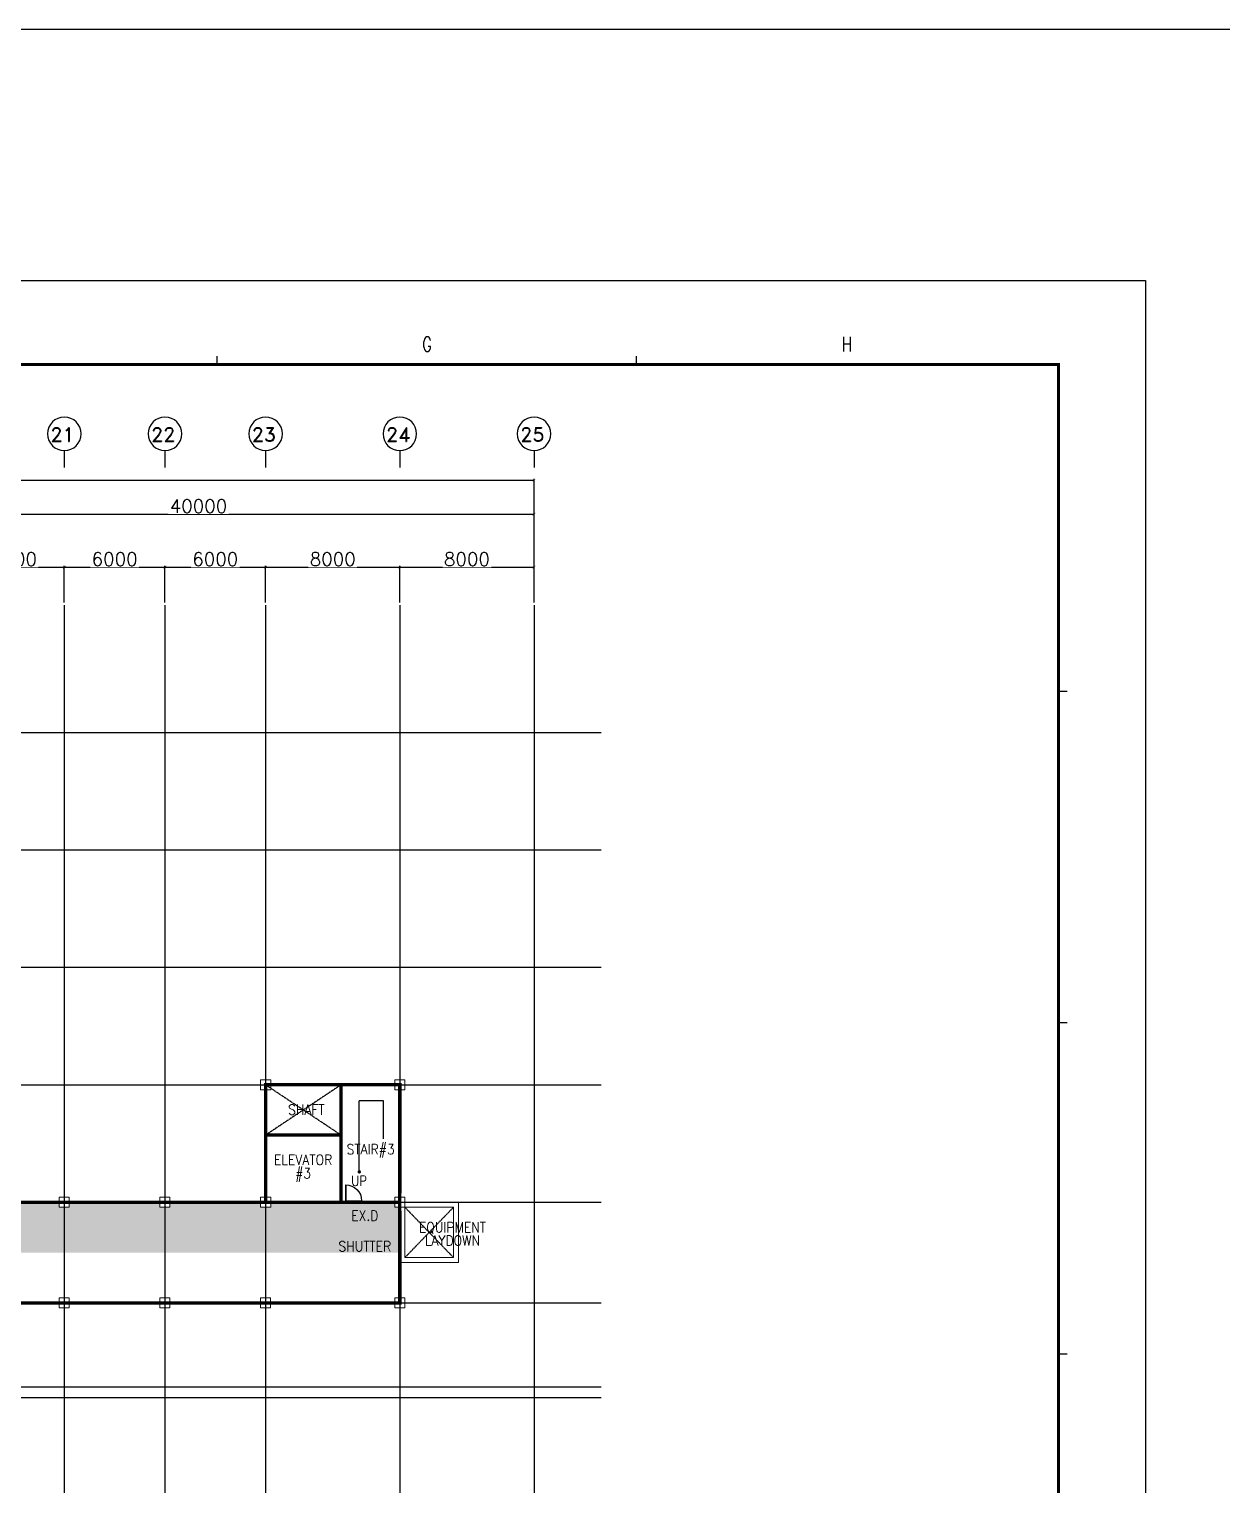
# Model space of a CAD drawing. Header units: millimetres. Extents: x -232466 to 860779, y -177975 to 311634.
# Drawn here: x 556980 to 628075, y 224862 to 311634 of the extents above; entities that cross this region are included whole.
import ezdxf
from ezdxf.enums import TextEntityAlignment as Align

# ---------------------------------------------------------------- set-up
doc = ezdxf.new("R2010")
doc.units = ezdxf.units.MM
doc.linetypes.add('AXES', pattern=[50.8, 31.75, -6.35, 6.35, -6.35])
doc.linetypes.add('CENTER', pattern=[2, 1.25, -0.25, 0.25, -0.25])
for name, color, linetype, lineweight in [('0 외형선', 3, 'Continuous', 25), ('COLUMN', 2, 'Continuous', 9), ('TEXT', 7, 'Continuous', 15), ('WALL', 7, 'Continuous', 9)]:
    doc.layers.add(name, color=color, linetype=linetype, lineweight=lineweight)
for name, color, linetype in [('Center Line', 1, 'CENTER'), ('dim', 7, 'Continuous'), ('DOOR', 4, 'Continuous'), ('G', 3, 'Continuous'), ('LED', 7, 'Continuous'), ('SYM', 7, 'Continuous'), ('TITLEBOX', 7, 'Continuous')]:
    doc.layers.add(name, color=color, linetype=linetype)
doc.styles.add('ROMAND', font='romand')
doc.styles.add('RomanS', font='romans.shx')
doc.styles.add('TBOX', font='romans.shx')
doc.dimstyles.new('HYUNDAI', dxfattribs={"dimscale": 120, "dimtxt": 3, "dimasz": 3, "dimexe": 1, "dimexo": 2, "dimgap": 1, "dimtad": 1, "dimdec": 0, "dimdsep": 46, "dimtxsty": 'RomanS', "dimcen": 0, "dimclrd": 256, "dimclre": 256, "dimclrt": 3, "dimadec": 0, "dimazin": 0, "dimtfac": 1, "dimtdec": 0, "dimtix": 1, "dimtmove": 2, "dimatfit": 3, "dimfxl": 1, "dimtvp": 1, "dimtolj": 1, "dimarcsym": 0})

# ---------------------------------------------------------------- blocks, each defined once
blk = doc.blocks.new('_ArchTick')
at = {"color": 0, "linetype": 'ByBlock', "const_width": 0.15}
blk.add_lwpolyline([(-0.5, -0.5), (0.5, 0.5)], dxfattribs=at)
blk = doc.blocks.new('*D861')
at = {"layer": 'Defpoints', "color": 0}
for p in [(587077, 284742), (446777, 277298), (587077, 277298)]:
    blk.add_point(p, dxfattribs=at)
at = {"layer": 'dim', "lineweight": -2}
for p, q in [((446777, 277458), (446777, 284822)), ((446777, 284742), (587077, 284742)), ((587077, 277458), (587077, 284822))]:
    blk.add_line(p, q, dxfattribs=at)
at = {"layer": 'dim', "lineweight": -2, "xscale": 160, "yscale": 160, "zscale": 160, "rotation": 180}
blk.add_blockref('_ArchTick', (446777, 284742), dxfattribs=at)
at = {"layer": 'dim', "lineweight": -2, "xscale": 160, "yscale": 160, "zscale": 160}
blk.add_blockref('_ArchTick', (587077, 284742), dxfattribs=at)
at = {"layer": 'dim', "color": 0, "insert": (516927, 285222), "char_height": 800, "attachment_point": 5, "style": 'RomanS', "bg_fill": 3, "box_fill_scale": 1.1, "bg_fill_color": 257, "bg_fill_transparency": 0}
blk.add_mtext('\\A1;140300', dxfattribs=at)
blk = doc.blocks.new('*D887')
at = {"layer": 'Defpoints', "color": 0}
for p in [(559077, 279561), (553077, 277298), (559077, 277298)]:
    blk.add_point(p, dxfattribs=at)
at = {"layer": 'dim', "lineweight": -2}
for p, q in [((553077, 277458), (553077, 279641)), ((553077, 279561), (559077, 279561)), ((559077, 277458), (559077, 279641))]:
    blk.add_line(p, q, dxfattribs=at)
at = {"layer": 'dim', "lineweight": -2, "xscale": 160, "yscale": 160, "zscale": 160, "rotation": 180}
blk.add_blockref('_ArchTick', (553077, 279561), dxfattribs=at)
at = {"layer": 'dim', "lineweight": -2, "xscale": 160, "yscale": 160, "zscale": 160}
blk.add_blockref('_ArchTick', (559077, 279561), dxfattribs=at)
at = {"layer": 'dim', "color": 0, "insert": (556077, 280041), "char_height": 800, "attachment_point": 5, "style": 'RomanS', "bg_fill": 3, "box_fill_scale": 1.1, "bg_fill_color": 257, "bg_fill_transparency": 0}
blk.add_mtext('\\A1;\\H0.025x;\\H40x;6000', dxfattribs=at)
blk = doc.blocks.new('*D888')
at = {"layer": 'Defpoints', "color": 0}
for p in [(565077, 279561), (559077, 277298), (565077, 277298)]:
    blk.add_point(p, dxfattribs=at)
at = {"layer": 'dim', "lineweight": -2}
for p, q in [((559077, 277458), (559077, 279641)), ((559077, 279561), (565077, 279561)), ((565077, 277458), (565077, 279641))]:
    blk.add_line(p, q, dxfattribs=at)
at = {"layer": 'dim', "lineweight": -2, "xscale": 160, "yscale": 160, "zscale": 160, "rotation": 180}
blk.add_blockref('_ArchTick', (559077, 279561), dxfattribs=at)
at = {"layer": 'dim', "lineweight": -2, "xscale": 160, "yscale": 160, "zscale": 160}
blk.add_blockref('_ArchTick', (565077, 279561), dxfattribs=at)
at = {"layer": 'dim', "color": 0, "insert": (562077, 280041), "char_height": 800, "attachment_point": 5, "style": 'RomanS', "bg_fill": 3, "box_fill_scale": 1.1, "bg_fill_color": 257, "bg_fill_transparency": 0}
blk.add_mtext('\\A1;\\H0.025x;\\H40x;6000', dxfattribs=at)
blk = doc.blocks.new('*D889')
at = {"layer": 'Defpoints', "color": 0}
for p in [(571077, 279561), (565077, 277298), (571077, 277298)]:
    blk.add_point(p, dxfattribs=at)
at = {"layer": 'dim', "lineweight": -2}
for p, q in [((565077, 277458), (565077, 279641)), ((565077, 279561), (571077, 279561)), ((571077, 277458), (571077, 279641))]:
    blk.add_line(p, q, dxfattribs=at)
at = {"layer": 'dim', "lineweight": -2, "xscale": 160, "yscale": 160, "zscale": 160, "rotation": 180}
blk.add_blockref('_ArchTick', (565077, 279561), dxfattribs=at)
at = {"layer": 'dim', "lineweight": -2, "xscale": 160, "yscale": 160, "zscale": 160}
blk.add_blockref('_ArchTick', (571077, 279561), dxfattribs=at)
at = {"layer": 'dim', "color": 0, "insert": (568077, 280041), "char_height": 800, "attachment_point": 5, "style": 'RomanS', "bg_fill": 3, "box_fill_scale": 1.1, "bg_fill_color": 257, "bg_fill_transparency": 0}
blk.add_mtext('\\A1;\\H0.025x;\\H40x;6000', dxfattribs=at)
blk = doc.blocks.new('*D890')
at = {"layer": 'Defpoints', "color": 0}
for p in [(579077, 279561), (571077, 277298), (579077, 277298)]:
    blk.add_point(p, dxfattribs=at)
at = {"layer": 'dim', "lineweight": -2}
for p, q in [((571077, 277458), (571077, 279641)), ((571077, 279561), (579077, 279561)), ((579077, 277458), (579077, 279641))]:
    blk.add_line(p, q, dxfattribs=at)
at = {"layer": 'dim', "lineweight": -2, "xscale": 160, "yscale": 160, "zscale": 160, "rotation": 180}
blk.add_blockref('_ArchTick', (571077, 279561), dxfattribs=at)
at = {"layer": 'dim', "lineweight": -2, "xscale": 160, "yscale": 160, "zscale": 160}
blk.add_blockref('_ArchTick', (579077, 279561), dxfattribs=at)
at = {"layer": 'dim', "color": 0, "insert": (575077, 280041), "char_height": 800, "attachment_point": 5, "style": 'RomanS', "bg_fill": 3, "box_fill_scale": 1.1, "bg_fill_color": 257, "bg_fill_transparency": 0}
blk.add_mtext('\\A1;\\H0.025x;\\H40x;8000', dxfattribs=at)
blk = doc.blocks.new('*D891')
at = {"layer": 'Defpoints', "color": 0}
for p in [(587077, 282724), (547077, 277298), (587077, 277298)]:
    blk.add_point(p, dxfattribs=at)
at = {"layer": 'dim', "lineweight": -2}
for p, q in [((547077, 277458), (547077, 282804)), ((547077, 282724), (587077, 282724)), ((587077, 277458), (587077, 282804))]:
    blk.add_line(p, q, dxfattribs=at)
at = {"layer": 'dim', "lineweight": -2, "xscale": 160, "yscale": 160, "zscale": 160, "rotation": 180}
blk.add_blockref('_ArchTick', (547077, 282724), dxfattribs=at)
at = {"layer": 'dim', "lineweight": -2, "xscale": 160, "yscale": 160, "zscale": 160}
blk.add_blockref('_ArchTick', (587077, 282724), dxfattribs=at)
at = {"layer": 'dim', "color": 0, "insert": (567077, 283204), "char_height": 800, "attachment_point": 5, "style": 'RomanS', "bg_fill": 3, "box_fill_scale": 1.1, "bg_fill_color": 257, "bg_fill_transparency": 0}
blk.add_mtext('\\A1;40000', dxfattribs=at)
blk = doc.blocks.new('주열')
at = {"layer": 'SYM'}
blk.add_line((0, 600), (0, 0), dxfattribs=at)
blk.add_circle((0, 1200), 600, dxfattribs=at)
blk = doc.blocks.new('*D929')
at = {"layer": 'Defpoints', "color": 0}
for p in [(587077, 279561), (579077, 277298), (587077, 277298)]:
    blk.add_point(p, dxfattribs=at)
at = {"layer": 'dim', "lineweight": -2}
for p, q in [((579077, 277458), (579077, 279641)), ((579077, 279561), (587077, 279561)), ((587077, 277458), (587077, 279641))]:
    blk.add_line(p, q, dxfattribs=at)
at = {"layer": 'dim', "lineweight": -2, "xscale": 160, "yscale": 160, "zscale": 160, "rotation": 180}
blk.add_blockref('_ArchTick', (579077, 279561), dxfattribs=at)
at = {"layer": 'dim', "lineweight": -2, "xscale": 160, "yscale": 160, "zscale": 160}
blk.add_blockref('_ArchTick', (587077, 279561), dxfattribs=at)
at = {"layer": 'dim', "color": 0, "insert": (583077, 280041), "char_height": 800, "attachment_point": 5, "style": 'RomanS', "bg_fill": 3, "box_fill_scale": 1.1, "bg_fill_color": 257, "bg_fill_transparency": 0}
blk.add_mtext('\\A1;\\H0.025x;\\H40x;8000', dxfattribs=at)
blk = doc.blocks.new('column600')
at = {"layer": 'COLUMN', "linetype": 'Continuous'}
blk.add_lwpolyline([(-300, -300), (300, -300), (300, 300), (-300, 300)], close=True, dxfattribs=at)
blk = doc.blocks.new('SD1')
at = {"color": 8}
for p, q in [((-55, 200), (-975, 200)), ((-955, 155), (-45, 155))]:
    blk.add_line(p, q, dxfattribs=at)
for points in [[(-25, 1150), (-25, 200), (-55, 200), (-55, 1150)], [(-1000, 180), (-1000, 200), (-975, 200), (-975, 155), (-955, 155), (-955, 95), (-975, 50), (-1000, 50), (-1000, 70)], [(0, 180), (0, 200), (-25, 200), (-25, 155), (-45, 155), (-45, 95), (-25, 50), (0, 50), (0, 70)]]:
    blk.add_lwpolyline(points)
blk.add_arc((-25, 200), 950, 90, 180)

msp = doc.modelspace()

# ---------------------------------------------------------------- hatches: boundary and pattern name
at = {"layer": 'WALL'}
h = msp.add_hatch(dxfattribs=at)
h.set_pattern_fill('DOTS', color=0, scale=250)
h.set_pattern_definition([(0, (-104547.3, 0), (198.4375, 396.875), [0, -396.875])])
h.paths.add_polyline_path([(571076.7, 238712.1), (571076.7, 241411.3), (571378.1, 241411.3), (571378.1, 241712.1), (575576.8, 241712.1), (575867.3, 241712.1), (576777.3, 241712.1), (578778.1, 241712.1), (578778.1, 241411.3), (579076, 241411.3), (579076.3, 238712.1)])
h.paths.add_polyline_path([(522426.7, 241411.3), (522726.6, 241411.3), (522726.6, 241711.3), (528126.6, 241711.3), (528126.6, 241411.3), (528426.7, 241411.3), (528426.7, 238712.1), (522426.7, 238712.1), (522426.7, 239234.4), (522429.5, 239235.7), (522489.5, 239235.7), (522489.5, 239215.7), (522534.5, 239215.7), (523509.5, 239215.7), (523509.5, 239255.7), (523508.6, 239255.7, 0.4022445), (522534.5, 240190.7, 0.4022445), (523508.6, 241125.7), (523509.5, 241125.7), (523509.5, 241165.7), (522534.5, 241165.7), (522489.5, 241165.7), (522489.5, 241145.7), (522429.5, 241145.7), (522426.7, 241146.9)])
h.paths.add_polyline_path([(534426.7, 238712.1), (534426.7, 240242.4), (534456.7, 240242.4), (534456.7, 240222.4), (534501.7, 240222.4, 0.4049927), (535451.2, 241142.4, 0.0078962), (535451.7, 241172.4), (534501.7, 241172.4), (534456.7, 241172.4), (534456.7, 241152.4), (534426.7, 241152.4), (534426.7, 241411.3), (534726.6, 241411.3), (534726.6, 241712.1), (540126.6, 241712.1), (540126.6, 241411.3), (540426.7, 241411.3), (540426.7, 238712.1)])
h.paths.add_polyline_path([(547076.7, 238712.1), (547076.7, 241411.3), (547376.6, 241411.3), (547376.6, 241712.1), (552776.6, 241712.1), (552776.6, 241411.3), (553076.7, 241411.3), (553076.7, 238712.1)])
h.paths.add_polyline_path([(559076.7, 238712.1), (559076.7, 241411.3), (559376.6, 241411.3), (559376.6, 241712.1), (564776.6, 241712.1), (564776.6, 241411.3), (565076.7, 241411.3), (565076.7, 238712.1)])
h.paths.add_polyline_path([(516426.7, 238712.1), (516426.7, 241411.3), (516726.6, 241411.3), (516726.6, 241712.1), (522126.6, 241712.1), (522126.6, 241411.3), (522426.6, 241411.3), (522426.6, 241146.9), (522426.7, 239234.4), (522426.7, 238712.1), (517627.2, 238712.1), (516717.2, 238712.1)])
h.paths.add_polyline_path([(528426.7, 238712.1), (528426.7, 241411.3), (528726.6, 241411.3), (528726.6, 241711.3), (534126.6, 241711.3), (534126.6, 241411.3), (534426.6, 241411.3), (534426.6, 241152.4), (534426.7, 240242.4), (534426.7, 238712.1)])
h.paths.add_polyline_path([(540426.7, 238712.1), (540426.7, 241411.3), (540726.6, 241411.3), (540726.6, 241712.1), (546126.6, 241712.1), (546126.6, 241411.3), (546426.7, 241411.3), (546426.7, 238712.1)])
h.paths.add_polyline_path([(553076.7, 238712.1), (553076.7, 241411.3), (553376.6, 241411.3), (553376.6, 241712.1), (558776.6, 241712.1), (558776.6, 241411.3), (559076.7, 241411.3), (559076.7, 238712.1)])
h.paths.add_polyline_path([(565076.7, 238712.1), (565076.7, 241411.3), (565376.6, 241411.3), (565376.6, 241712.1), (570778.1, 241712.1), (570778.1, 241411.3), (571076.7, 241411.3), (571076.7, 238712.1)])
h.paths.add_polyline_path([(547076.7, 238712.1), (547076.7, 241411.3), (546426.7, 241411.3), (546426.7, 238712.1)])
h.paths.add_polyline_path([(517422.3, 240493.5), (517422.3, 239593.5), (521610.3, 239593.5), (521610.3, 240493.5)], flags=24)
h.paths.add_polyline_path([(576031.2, 241358.3), (576031.2, 240458.3), (577951.2, 240458.3), (577951.2, 241358.3)], flags=24)
h.paths.add_polyline_path([(516559.3, 239670.6), (516559.3, 238770.6), (518479.3, 238770.6), (518479.3, 239670.6)], flags=24)
h.paths.add_polyline_path([(575169.9, 239532.6), (575169.9, 238632.6), (578812.5, 238632.6), (578812.5, 239532.6)], flags=24)
h.paths.add_polyline_path([(523304, 240735.5), (523304, 239835.5), (525224, 239835.5), (525224, 240735.5)], flags=24)
h.paths.add_polyline_path([(534722, 239848), (534722, 238948), (537387.2, 238948), (537387.2, 239848)], flags=24)

# ---------------------------------------------------------------- linework, layer by layer
for p, q in [((576659.3, 243518.2), (576659.3, 247757.4)), ((578104.3, 247757.4), (576659.3, 247757.4)), ((578104.3, 245498.2), (578104.3, 247757.4))]:
    msp.add_line(p, q)
msp.add_lwpolyline([(578104.3, 245498.2, 0, 160, 0), (578104.3, 245978.2, 0, 0, 0), (578104.3, 245498.2, 0, 0, 0)], format="xyseb")
at = {"layer": '0 외형선', "linetype": 'Continuous', "const_width": 200}
for points in [[(571076.7, 248711.3), (575576.8, 248712.1), (575576.8, 245713), (571076.8, 245713)], [(579076.7, 248711.3), (579076, 241712.1), (575576.8, 241712.1), (575576.8, 248712.1)], [(571076.8, 245712.2), (575576.8, 245712.2), (575576.8, 241712.1), (571076.8, 241712.1)], [(579076, 241711.3), (528426.6, 241711.3), (528426.6, 230710.5), (534426.6, 230711.3), (534426.6, 235711.3), (579076.6, 235712.1)]]:
    msp.add_lwpolyline(points, close=True, dxfattribs=at)
at = {"layer": 'Center Line', "linetype": 'AXES'}
for p, q in [((435355.3, 269712.1), (591076.7, 269712.1)), ((435355.3, 262712.1), (591076.7, 262712.1)), ((435355.3, 255712.1), (591076.7, 255712.1)), ((435355.3, 248712.1), (591076.7, 248712.1)), ((575576.8, 248712.1), (571076.8, 245713)), ((571076.8, 248712.1), (575576.8, 245713)), ((435355.3, 241712.1), (591076.7, 241712.1)), ((582278.1, 241411.3), (579378.1, 238411.3)), ((579378.1, 241411.3), (582278.1, 238411.3)), ((435355.3, 235712.1), (591076.7, 235712.1)), ((435355.3, 230712.1), (591076.7, 230712.1)), ((435355.3, 230062.1), (591076.7, 230062.1))]:
    msp.add_line(p, q, dxfattribs=at)
at = {"layer": 'COLUMN', "linetype": 'Continuous'}
for points in [[(579076, 241712.1), (582578.1, 241711.3), (582578.1, 238111.3), (579078.1, 238111.3)], [(579378.1, 241411.3), (582278.1, 241411.3), (582278.1, 238411.3), (579378.1, 238411.3)]]:
    msp.add_lwpolyline(points, close=True, dxfattribs=at)
at = {"layer": 'LED', "const_width": 100}
msp.add_lwpolyline([(576610.6, 243529.7, 1), (576708, 243506.8, 1)], format="xyb", close=True, dxfattribs=at)
at = {"layer": 'TITLEBOX', "color": 4, "linetype": 'Continuous'}
for p, q in [((568187.9, 291645.3), (568187.9, 292145.3)), ((568187.9, 291645.3), (568187.9, 292145.3)), ((593187.9, 291645.3), (593187.9, 292145.3)), ((593187.9, 291645.3), (593187.9, 292145.3)), ((618843.6, 272145.3), (618343.6, 272145.3)), ((618843.6, 252395.3), (618343.6, 252395.3)), ((618843.6, 232645.3), (618343.6, 232645.3))]:
    msp.add_line(p, q, dxfattribs=at)
at = {"layer": 'TITLEBOX', "color": 7}
msp.add_lwpolyline([(413278.6, 296645.3), (623528.6, 296645.3), (623528.6, 148145.3), (413278.6, 148145.3)], close=True, dxfattribs=at)
at = {"layer": 'TITLEBOX', "color": 4, "const_width": 175}
msp.add_lwpolyline([(418278.6, 291645.3), (618343.6, 291645.3), (618343.6, 153916.7), (418278.6, 153916.7)], close=True, dxfattribs=at)

# ---------------------------------------------------------------- block references
at = {"layer": 'COLUMN', "linetype": 'Continuous'}
for p in [(571078.1, 248711.3), (579078.1, 248711.3), (559076.6, 241711.3), (565076.6, 241711.3), (571078.1, 241711.3), (579078.1, 241711.3), (559074, 235710.5), (559076.6, 235712.1), (565075.1, 235710.5), (565076.6, 235712.1), (571075.8, 235710.5), (571076.6, 235712.1), (579075.4, 235710.5), (579076.6, 235712.1)]:
    msp.add_blockref('column600', p, dxfattribs=at)
at = {"layer": 'DOOR', "xscale": -1, "rotation": 359.9999999999997}
msp.add_blockref('SD1', (575822.3, 241596.5), dxfattribs=at)

# ---------------------------------------------------------------- texts
at = {"layer": 'G', "color": 3, "style": 'RomanS', "width": 0.9}
for s, p in [('SHAFT', (573505.2, 247225)), ('STAIR#3', (577335.1, 244824.2)), ('ELEVATOR', (573314, 244237.2)), ('#3', (573314, 243387.2))]:
    msp.add_text(s, height=600, dxfattribs=at).set_placement(p, align=Align.MIDDLE)
at = {"layer": 'SYM', "style": 'ROMAND'}
for s, p in [('21', (558254.2, 287049)), ('22', (564254.2, 287049)), ('23', (570254.2, 287049)), ('24', (578254.2, 287049)), ('25', (586254.2, 287049))]:
    msp.add_text(s, height=840.88, dxfattribs=at).set_placement(p)
at = {"layer": 'TEXT', "color": 0, "linetype": 'Continuous', "style": 'RomanS', "width": 0.85}
msp.add_text('UP', height=600, dxfattribs=at).set_placement((576177.2, 242684.7))
at = {"layer": 'TEXT', "color": 7, "style": 'RomanS', "width": 0.9}
for s, p in [('EX.D', (576991.2, 240908.3)), ('EQUIPMENT', (582213.1, 240183.8)), ('LAYDOWN', (582213.1, 239423.2)), ('SHUTTER', (576991.2, 239082.6))]:
    msp.add_text(s, height=600, dxfattribs=at).set_placement(p, align=Align.MIDDLE)
at = {"layer": 'TITLEBOX', "color": 4, "linetype": 'Continuous', "style": 'TBOX', "width": 0.75}
for s, p in [('G', (580405.4, 292411.7)), ('H', (605405.4, 292411.7))]:
    msp.add_text(s, height=875, dxfattribs=at).set_placement(p)

# ---------------------------------------------------------------- next in the draw order: dimensions: what is measured, and where the dimension line sits
at = {"layer": 'dim'}
dim = msp.add_linear_dim(base=(587076.7, 284742.5), p1=(446776.7, 277297.7), p2=(587076.7, 277297.7), dimstyle='HYUNDAI', override={"dimscale": 80, "dimtxt": 10, "dimasz": 2, "dimpost": '\\X', "dimblk1": 'ArchTick', "dimblk2": 'ArchTick', "dimsah": 1, "dimclrt": 0, "dimtfill": 1, "dimtfillclr": 0}, dxfattribs=at)
dim.commit()
dim.dimension.update_dxf_attribs({"geometry": '*D861', "text_midpoint": (516926.7, 285222.5)})

# ---------------------------------------------------------------- next in the draw order: linework, layer by layer
at = {"layer": 'Center Line', "linetype": 'AXES'}
for p, q in [((559076.7, 277297.7), (559076.7, 194123.5)), ((565076.7, 277297.7), (565076.7, 194123.5)), ((571076.7, 277297.7), (571076.7, 194123.5)), ((579076.7, 277297.7), (579076.7, 194123.5))]:
    msp.add_line(p, q, dxfattribs=at)

# ---------------------------------------------------------------- next in the draw order: block references
at = {"layer": 'SYM', "xscale": -1.666666666666667, "yscale": 1.666666666666667, "zscale": 1.666666666666667, "rotation": 359.9999999999999}
for p in [(559076.7, 285509.5), (565076.7, 285509.5), (571076.7, 285509.5), (579076.7, 285509.5), (587076.7, 285509.5)]:
    msp.add_blockref('주열', p, dxfattribs=at)

# ---------------------------------------------------------------- next in the draw order: dimensions: what is measured, and where the dimension line sits
at = {"layer": 'dim'}
dim = msp.add_linear_dim(base=(559076.7, 279560.7), p1=(553076.7, 277297.7), p2=(559076.7, 277297.7), text='\\H0.025x;\\H40x;<>', dimstyle='HYUNDAI', override={"dimscale": 80, "dimtxt": 10, "dimasz": 2, "dimpost": '\\X', "dimtxsty": 'RomanS', "dimblk1": 'ArchTick', "dimblk2": 'ArchTick', "dimsah": 1, "dimclrt": 0, "dimtfill": 1}, dxfattribs=at)
dim.commit()
dim.dimension.update_dxf_attribs({"geometry": '*D887', "text_midpoint": (556076.7, 280040.7)})

# ---------------------------------------------------------------- next in the draw order: dimensions: what is measured, and where the dimension line sits
dim = msp.add_linear_dim(base=(565076.7, 279560.7), p1=(559076.7, 277297.7), p2=(565076.7, 277297.7), text='\\H0.025x;\\H40x;<>', dimstyle='HYUNDAI', override={"dimscale": 80, "dimtxt": 10, "dimasz": 2, "dimpost": '\\X', "dimtxsty": 'RomanS', "dimblk1": 'ArchTick', "dimblk2": 'ArchTick', "dimsah": 1, "dimclrt": 0, "dimtfill": 1}, dxfattribs=at)
dim.commit()
dim.dimension.update_dxf_attribs({"geometry": '*D888', "text_midpoint": (562076.7, 280040.7)})

# ---------------------------------------------------------------- next in the draw order: dimensions: what is measured, and where the dimension line sits
dim = msp.add_linear_dim(base=(571076.7, 279560.7), p1=(565076.7, 277297.7), p2=(571076.7, 277297.7), text='\\H0.025x;\\H40x;<>', dimstyle='HYUNDAI', override={"dimscale": 80, "dimtxt": 10, "dimasz": 2, "dimpost": '\\X', "dimtxsty": 'RomanS', "dimblk1": 'ArchTick', "dimblk2": 'ArchTick', "dimsah": 1, "dimclrt": 0, "dimtfill": 1}, dxfattribs=at)
dim.commit()
dim.dimension.update_dxf_attribs({"geometry": '*D889', "text_midpoint": (568076.7, 280040.7)})

# ---------------------------------------------------------------- next in the draw order: dimensions: what is measured, and where the dimension line sits
dim = msp.add_linear_dim(base=(579076.7, 279560.7), p1=(571076.7, 277297.7), p2=(579076.7, 277297.7), text='\\H0.025x;\\H40x;<>', dimstyle='HYUNDAI', override={"dimscale": 80, "dimtxt": 10, "dimasz": 2, "dimpost": '\\X', "dimtxsty": 'RomanS', "dimblk1": 'ArchTick', "dimblk2": 'ArchTick', "dimsah": 1, "dimclrt": 0, "dimtfill": 1}, dxfattribs=at)
dim.commit()
dim.dimension.update_dxf_attribs({"geometry": '*D890', "text_midpoint": (575076.7, 280040.7)})

# ---------------------------------------------------------------- next in the draw order: dimensions: what is measured, and where the dimension line sits
dim = msp.add_linear_dim(base=(587076.7, 282724.1), p1=(547076.7, 277297.7), p2=(587076.7, 277297.7), dimstyle='HYUNDAI', override={"dimscale": 80, "dimtxt": 10, "dimasz": 2, "dimpost": '\\X', "dimblk1": 'ArchTick', "dimblk2": 'ArchTick', "dimsah": 1, "dimclrt": 0, "dimtfill": 1, "dimtfillclr": 0}, dxfattribs=at)
dim.commit()
dim.dimension.update_dxf_attribs({"geometry": '*D891', "text_midpoint": (567076.7, 283204.1)})

# ---------------------------------------------------------------- next in the draw order: linework, layer by layer
at = {"layer": 'Center Line', "linetype": 'AXES'}
msp.add_line((587076.7, 277297.7), (587076.7, 194123.5), dxfattribs=at)

# ---------------------------------------------------------------- next in the draw order: dimensions: what is measured, and where the dimension line sits
at = {"layer": 'dim'}
dim = msp.add_linear_dim(base=(587076.7, 279560.7), p1=(579076.7, 277297.7), p2=(587076.7, 277297.7), text='\\H0.025x;\\H40x;<>', dimstyle='HYUNDAI', override={"dimscale": 80, "dimtxt": 10, "dimasz": 2, "dimpost": '\\X', "dimtxsty": 'RomanS', "dimblk1": 'ArchTick', "dimblk2": 'ArchTick', "dimsah": 1, "dimclrt": 0, "dimtfill": 1}, dxfattribs=at)
dim.commit()
dim.dimension.update_dxf_attribs({"geometry": '*D929', "text_midpoint": (583076.7, 280040.7)})

# ---------------------------------------------------------------- next in the draw order: linework, layer by layer
msp.add_lwpolyline([(223055.1, 311633.8), (860779.3, 311633.8), (860779.3, -177974.5), (223055.1, -177974.5)], close=True)

doc.saveas('drawing.dxf')
